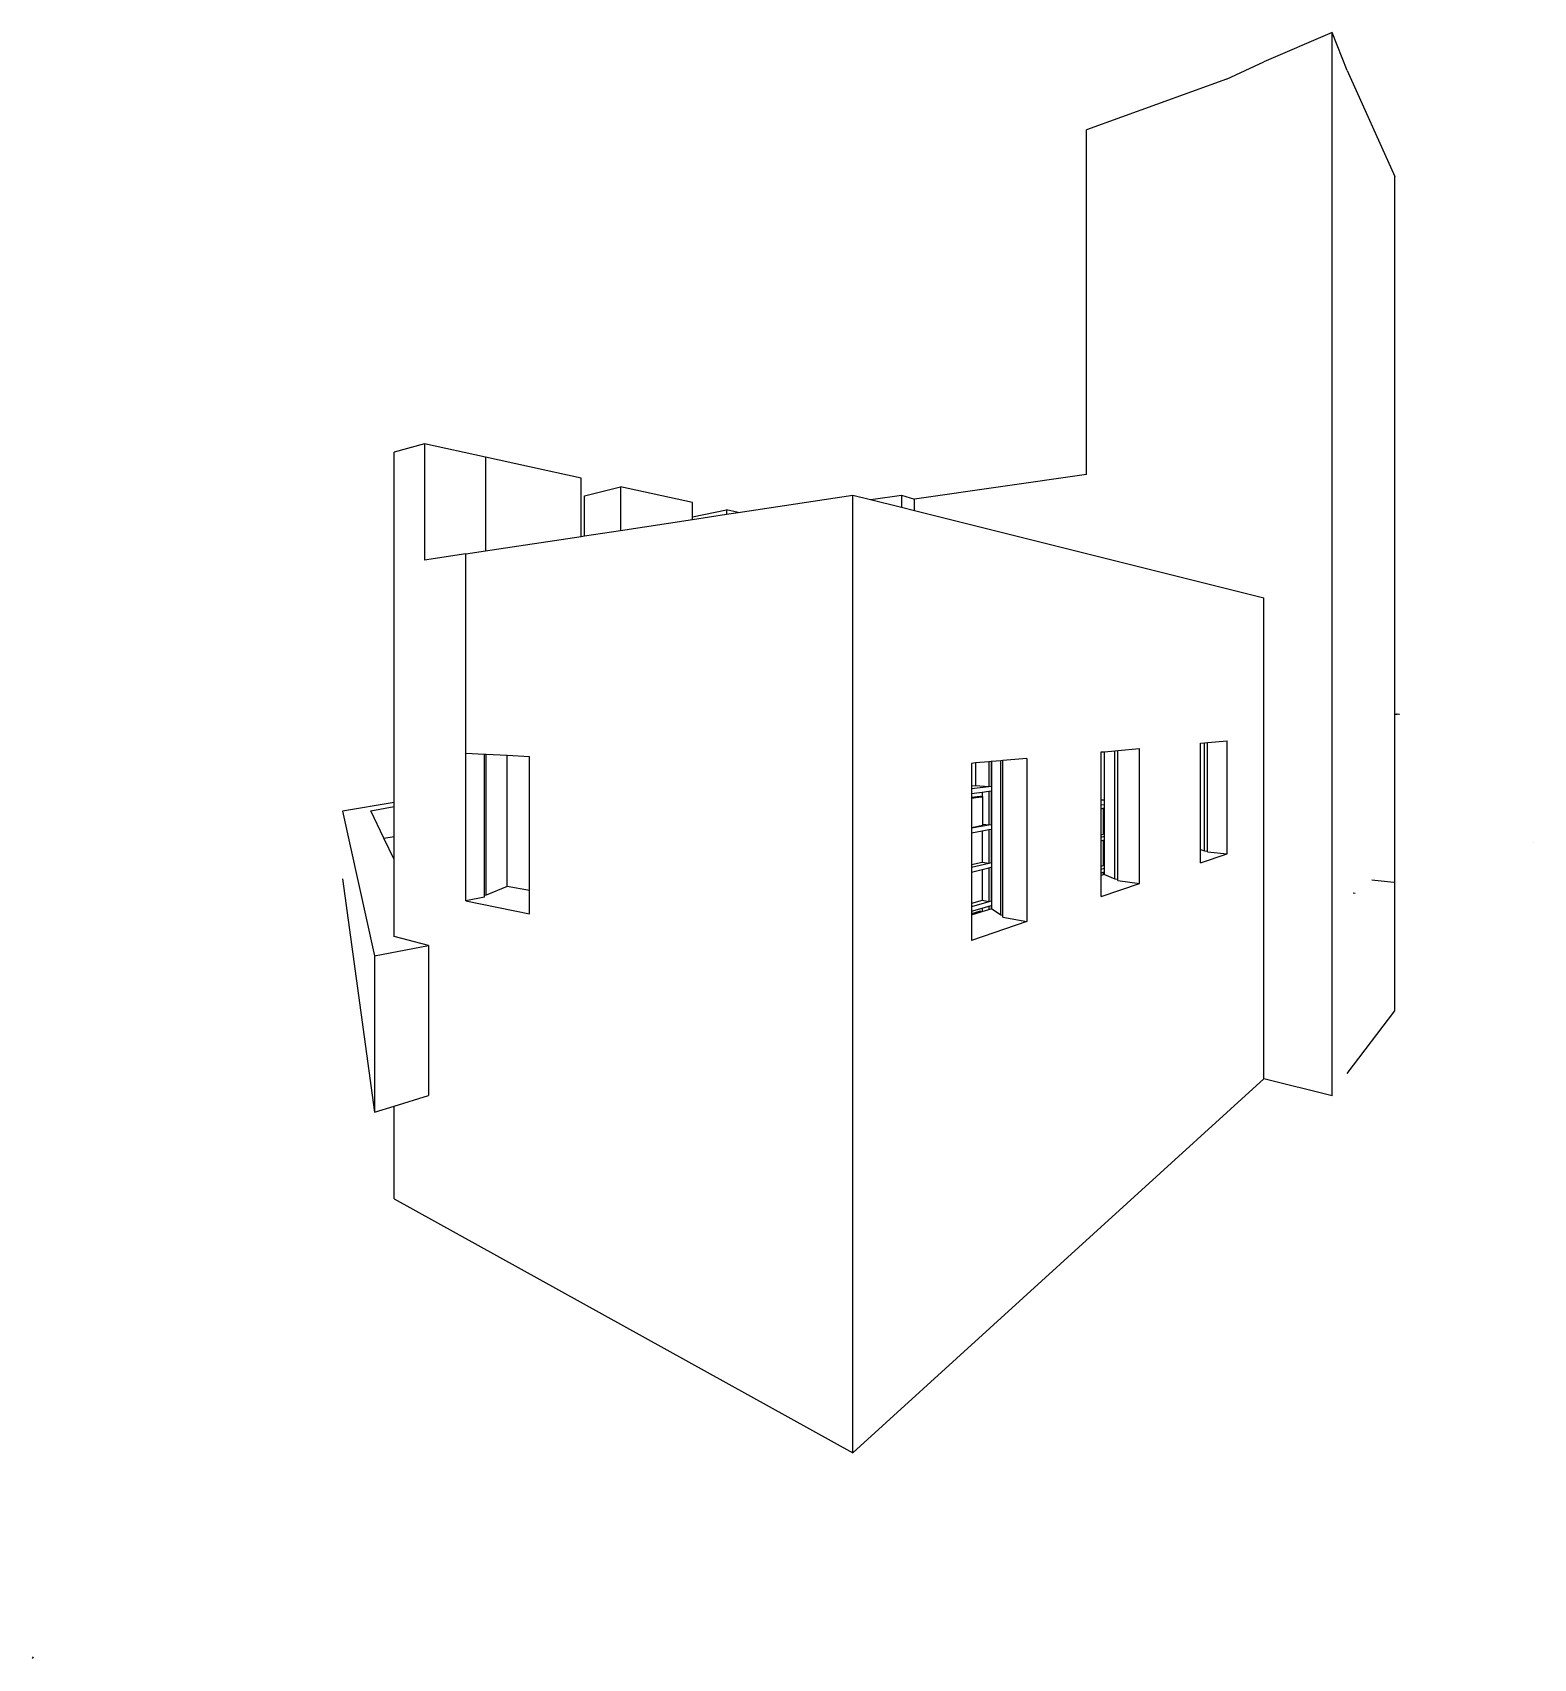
# Model space of a CAD drawing. Extents: x -25251 to 22279, y -30302 to 21176.
import ezdxf

# ---------------------------------------------------------------- set-up
doc = ezdxf.new("R2010")
doc.units = 0
doc.layers.get('0').update_dxf_attribs({"linetype": 'CONTINUOUS'})

msp = doc.modelspace()

# ---------------------------------------------------------------- linework, layer by layer
for p, q in [((15903, 21176), (13737, 20253)), ((16384, 19969), (15903, 21176)), ((15903, -12492), (15903, 21176)), ((12563, 19696), (13737, 20253)), ((12563, 19696), (8126, 18094)), ((16384, 19969), (17884, 16616)), ((8126, 7183), (8126, 18094)), ((17884, -9802), (17884, 16616)), ((-12838, 8150), (-13795, 7885)), ((-13795, -3203), (-13795, 7885)), ((-10910, 7731), (-12838, 8150)), ((-12838, 8150), (-12838, 4470)), ((-9509, 7422), (-10910, 7731)), ((-10910, 7731), (-10910, 4763)), ((-7879, 7067), (-9509, 7422)), ((-7879, 5224), (-7879, 7067)), ((-7767, 6509), (-6633, 6795)), ((-4352, 6297), (-6633, 6795)), ((-6633, 6795), (-6633, 5413)), ((8126, 7183), (2679, 6403)), ((-7767, 5241), (-7767, 6509)), ((-4352, 5847), (-4352, 6297)), ((-2902, 5980), (728, 6532)), ((728, -23790), (728, 6532)), ((728, 6532), (1289, 6392)), ((1162, 6460), (1160, 6460)), ((1289, 6392), (1367, 6403)), ((1289, 6392), (2269, 6147)), ((1367, 6403), (2269, 6525)), ((2269, 6525), (2679, 6403)), ((2269, 6525), (2269, 6147)), ((2679, 6045), (2679, 6403)), ((-6633, 5413), (-4352, 5760)), ((-4352, 5847), (-3277, 6062)), ((-4352, 5760), (-3277, 5924)), ((-4352, 5760), (-4352, 5847)), ((-2902, 5980), (-3277, 6062)), ((-3277, 6062), (-3277, 5924)), ((-3277, 5924), (-2902, 5980)), ((2269, 6147), (2679, 6045)), ((2679, 6045), (13737, 3281)), ((-10910, 4763), (-7879, 5224)), ((-7879, 5224), (-7767, 5241)), ((-7767, 5241), (-6633, 5413)), ((-11532, 4669), (-12838, 4470)), ((-11532, 4669), (-10910, 4763)), ((-11532, -1637), (-11532, 4669)), ((13737, -11948), (13737, 3281)), ((17884, -406), (17944, -406)), ((18022, -411), (17884, -410)), ((17944, -406), (17949, -406)), ((17944, -406), (17945, -406)), ((17949, -406), (17944, -406)), ((17945, -406), (17967, -406)), ((17966, -406), (17949, -406)), ((17967, -406), (17966, -406)), ((18011, -410), (18034, -410)), ((18022, -411), (18034, -410)), ((9113, -1556), (9801, -1496)), ((9801, -5768), (9801, -1496)), ((11732, -1326), (11863, -1315)), ((11732, -4690), (11732, -1326)), ((11863, -1315), (11956, -1307)), ((11863, -4728), (11863, -1315)), ((11956, -1307), (12574, -1252)), ((11956, -4738), (11956, -1307)), ((12574, -4831), (12574, -1252)), ((-11532, -6316), (-11532, -1637)), ((-11532, -1637), (-10934, -1669)), ((-10934, -6147), (-10934, -1669)), ((-10934, -1669), (-10884, -1672)), ((-10884, -6137), (-10884, -1672)), ((-10884, -1672), (-10217, -1707)), ((-10217, -5863), (-10217, -1707)), ((-10217, -1707), (-9512, -1745)), ((-9512, -5992), (-9512, -1745)), ((4607, -1951), (4478, -1962)), ((4478, -1962), (4478, -2688)), ((5032, -1914), (4607, -1951)), ((4607, -1951), (4607, -2673)), ((5110, -1907), (5032, -1914)), ((5032, -1914), (5032, -2705)), ((5118, -1906), (5110, -1907)), ((5110, -1907), (5110, -2649)), ((5413, -1880), (5118, -1906)), ((5118, -1906), (5118, -2648)), ((5479, -1874), (5413, -1880)), ((5413, -6761), (5413, -1880)), ((6235, -1808), (5479, -1874)), ((5479, -6773), (5479, -1874)), ((6235, -1808), (6235, -6974)), ((8587, -1602), (8692, -1593)), ((8587, -3112), (8587, -1602)), ((8692, -1593), (9027, -1563)), ((8692, -3122), (8692, -1593)), ((9027, -1563), (9113, -1556)), ((9027, -5622), (9027, -1563)), ((9113, -5634), (9113, -1556)), ((4607, -2673), (4478, -2688)), ((4478, -2688), (4478, -2774)), ((5032, -2705), (4478, -2774)), ((4478, -2774), (4478, -2917)), ((4478, -2917), (4822, -2872)), ((4478, -2917), (4478, -3048)), ((4758, -3009), (4478, -3048)), ((4763, -3010), (4478, -3050)), ((4841, -3016), (4478, -3067)), ((4753, -3019), (4478, -3057)), ((4478, -3066), (4794, -3022)), ((4478, -3048), (4478, -3050)), ((4478, -3050), (4478, -3057)), ((4478, -3057), (4478, -3066)), ((4478, -3066), (4478, -3067)), ((4478, -3067), (4478, -3990)), ((5032, -2705), (4607, -2673)), ((4753, -3019), (4763, -3019)), ((4758, -3009), (4763, -3010)), ((4763, -3010), (4763, -3019)), ((4763, -3019), (4794, -3022)), ((4794, -3022), (4822, -3018)), ((4822, -2872), (5032, -2845)), ((4822, -2872), (4822, -3018)), ((4822, -3018), (4836, -3016)), ((4836, -3016), (4841, -3016)), ((4841, -3897), (4841, -3016)), ((5110, -2695), (5032, -2705)), ((5032, -2845), (5110, -2835)), ((5032, -2845), (5032, -3918)), ((5110, -2649), (5118, -2648)), ((5110, -2649), (5110, -2695)), ((5110, -2695), (5118, -2694)), ((5110, -2835), (5118, -2833)), ((5110, -2835), (5110, -3836)), ((5118, -2648), (5118, -2694)), ((5118, -2694), (5118, -2833)), ((5118, -2833), (5118, -3835)), ((-13795, -3203), (-15431, -3479)), ((-15431, -3479), (-14420, -8059)), ((-14539, -3462), (-13795, -3332)), ((-14122, -4331), (-14539, -3462)), ((-13795, -3332), (-13795, -3203)), ((-13795, -4280), (-13795, -3332)), ((8587, -3112), (8648, -3117)), ((8587, -3280), (8587, -3112)), ((8587, -3280), (8692, -3261)), ((8587, -3397), (8587, -3280)), ((8587, -3397), (8654, -3384)), ((8587, -4221), (8587, -3397)), ((8648, -3117), (8692, -3122)), ((8654, -3384), (8692, -3377)), ((8654, -3384), (8654, -4205)), ((8692, -3261), (8692, -3122)), ((8692, -3377), (8692, -3261)), ((8692, -4210), (8692, -3377)), ((5032, -3918), (4478, -4017)), ((4478, -3990), (4841, -3924)), ((4478, -3990), (4478, -4017)), ((4478, -4017), (4478, -4160)), ((4478, -4160), (4822, -4097)), ((4822, -4097), (5032, -4057)), ((4822, -4097), (4822, -5100)), ((5032, -3918), (4841, -3897)), ((4841, -3924), (4841, -3897)), ((5110, -3904), (5032, -3918)), ((5032, -4057), (5110, -4043)), ((5032, -4057), (5032, -5130)), ((5110, -3836), (5118, -3835)), ((5110, -3836), (5110, -3904)), ((5110, -3904), (5118, -3902)), ((5110, -4043), (5118, -4041)), ((5110, -4043), (5110, -5024)), ((5118, -3835), (5118, -3902)), ((5118, -3902), (5118, -4041)), ((5118, -4041), (5118, -5022)), ((-14122, -4331), (-13795, -4280)), ((-13795, -5011), (-14122, -4331)), ((-13795, -5011), (-13795, -4280)), ((4478, -4160), (4478, -5180)), ((8587, -4221), (8654, -4205)), ((8587, -4295), (8587, -4221)), ((8587, -4295), (8692, -4270)), ((8587, -4412), (8587, -4295)), ((8587, -4412), (8654, -4396)), ((8587, -5219), (8587, -4412)), ((8692, -4210), (8654, -4205)), ((8654, -4396), (8692, -4387)), ((8654, -4396), (8654, -5200)), ((8692, -4270), (8692, -4210)), ((8692, -4387), (8692, -4270)), ((8692, -5205), (8692, -4387)), ((22279, -4458), (22279, -4457)), ((-13795, -7444), (-13795, -5011)), ((4822, -5100), (4478, -5180)), ((5032, -5130), (4478, -5261)), ((5032, -5130), (4822, -5100)), ((5110, -5112), (5032, -5130)), ((5110, -5024), (5118, -5022)), ((5110, -5024), (5110, -5112)), ((5110, -5112), (5118, -5110)), ((5118, -5022), (5118, -5110)), ((5118, -5110), (5118, -5249)), ((11732, -4690), (11863, -4728)), ((11732, -5116), (11732, -4690)), ((11732, -5116), (12574, -4831)), ((11863, -4728), (11956, -4738)), ((11956, -4762), (11956, -4738)), ((11956, -4762), (12574, -4831)), ((-15431, -5616), (-14420, -13010)), ((4478, -5180), (4478, -5261)), ((4478, -5261), (4478, -5404)), ((4478, -5404), (4822, -5321)), ((4478, -5404), (4478, -6404)), ((4822, -5321), (5032, -5270)), ((4822, -5321), (4822, -6306)), ((5032, -5270), (5110, -5251)), ((5032, -5270), (5032, -6343)), ((5110, -5251), (5118, -5249)), ((5110, -5251), (5110, -6212)), ((5118, -5249), (5118, -6209)), ((8587, -5219), (8654, -5200)), ((8587, -5310), (8587, -5219)), ((8587, -5310), (8692, -5280)), ((8587, -5427), (8587, -5310)), ((8587, -5427), (8654, -5407)), ((8587, -5515), (8587, -5427)), ((8654, -5495), (8587, -5515)), ((8587, -6179), (8587, -5515)), ((8692, -5205), (8654, -5200)), ((8654, -5407), (8692, -5396)), ((8654, -5407), (8654, -5495)), ((8692, -5484), (8654, -5495)), ((8692, -5280), (8692, -5205)), ((8692, -5396), (8692, -5280)), ((8692, -5484), (8692, -5396)), ((8692, -5484), (9027, -5622)), ((9027, -5622), (9113, -5634)), ((9113, -5670), (9113, -5634)), ((17855, -5738), (17161, -5659)), ((-10884, -6137), (-10934, -6147)), ((-10934, -6194), (-10934, -6147)), ((-10217, -5863), (-10884, -6137)), ((-9512, -5992), (-10217, -5863)), ((-9512, -6731), (-9512, -5992)), ((8587, -6179), (9801, -5768)), ((9113, -5670), (9801, -5768)), ((16630, -6078), (16568, -6071)), ((-10934, -6194), (-11532, -6316)), ((-11532, -6316), (-9512, -6731)), ((4822, -6306), (4478, -6404)), ((5032, -6343), (4478, -6504)), ((4478, -6404), (4478, -6504)), ((4478, -6504), (4478, -6647)), ((4478, -6647), (4822, -6545)), ((4758, -6645), (4478, -6731)), ((4763, -6646), (4478, -6733)), ((4478, -6647), (4478, -6731)), ((4753, -6656), (4478, -6741)), ((4478, -6755), (4786, -6662)), ((4753, -6656), (4763, -6658)), ((4758, -6645), (4763, -6646)), ((4763, -6646), (4763, -6658)), ((4763, -6658), (4786, -6662)), ((4786, -6662), (4822, -6652)), ((5032, -6343), (4822, -6306)), ((4822, -6545), (5032, -6483)), ((4822, -6545), (4822, -6652)), ((4822, -6652), (5032, -6588)), ((5110, -6321), (5032, -6343)), ((5032, -6483), (5110, -6460)), ((5032, -6483), (5032, -6588)), ((5032, -6588), (5110, -6565)), ((5110, -6212), (5118, -6209)), ((5110, -6212), (5110, -6321)), ((5110, -6321), (5118, -6318)), ((5110, -6460), (5118, -6457)), ((5110, -6460), (5110, -6565)), ((5110, -6565), (5118, -6562)), ((5118, -6209), (5118, -6318)), ((5118, -6318), (5118, -6457)), ((5118, -6457), (5118, -6562)), ((5118, -6562), (5413, -6761)), ((4478, -6731), (4478, -6733)), ((4478, -6733), (4478, -6741)), ((4478, -6741), (4478, -6755)), ((4478, -6755), (4478, -7568)), ((6235, -6974), (4478, -7568)), ((5413, -6761), (5479, -6773)), ((5479, -6831), (5479, -6773)), ((5479, -6831), (6235, -6974)), ((-13798, -7444), (-13795, -7444)), ((-13798, -7444), (-13795, -7445)), ((-12709, -7729), (-13796, -7445)), ((-13795, -7445), (-13795, -7444)), ((-12708, -7730), (-13795, -7445)), ((-13795, -7445), (-13795, -7445)), ((-12709, -7729), (-13795, -7445)), ((-14420, -8059), (-12709, -7729)), ((-14420, -8059), (-14420, -13010)), ((-12709, -7729), (-12709, -12478)), ((-12708, -7730), (-12708, -12479)), ((16384, -11781), (17884, -9802)), ((728, -23790), (13737, -11948)), ((15903, -12492), (13737, -11948)), ((-14420, -13010), (-13795, -12816)), ((-13795, -12816), (-12709, -12478)), ((-13795, -15751), (-13795, -12816)), ((-12708, -12479), (-12709, -12478)), ((-12709, -12478), (-12709, -12478)), ((-13795, -15751), (728, -23790)), ((-25251, -30302), (-25216, -30248))]:
    msp.add_line(p, q)

doc.saveas('drawing.dxf')
